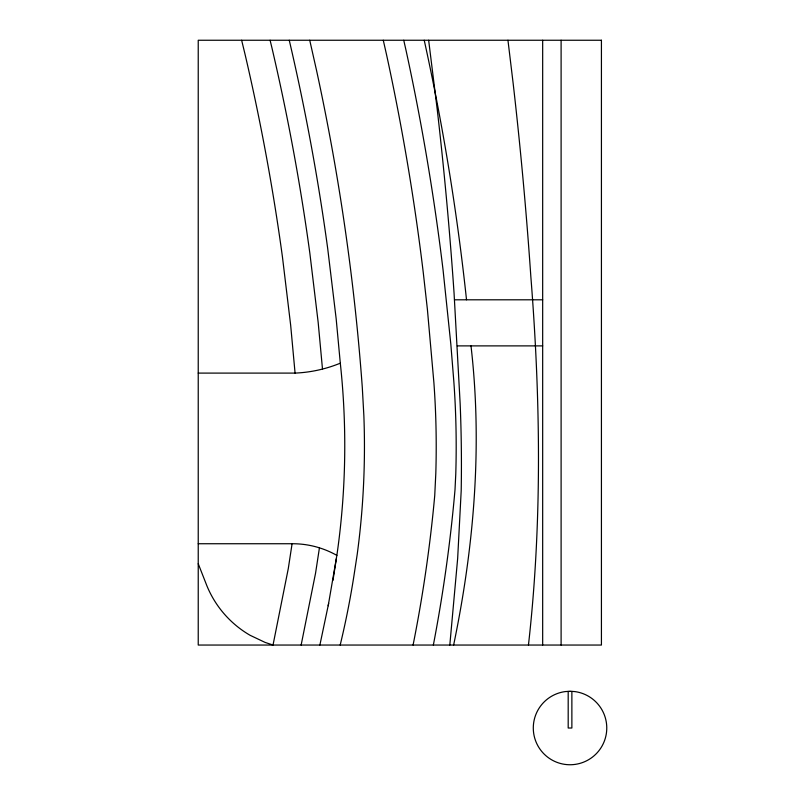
<?xml version="1.0" encoding="UTF-8"?>
<svg xmlns="http://www.w3.org/2000/svg" width="805" height="805" viewBox="0 0 805 805"><rect width="100%" height="100%" fill="white"/><g stroke="black" fill="none" stroke-linecap="round" stroke-linejoin="round"><path stroke-width="1.21" d="M528.452 645.047C542.258 522.797 540.547 399.471 530.867 276.95A4266.48 4266.48 0 0 0 513.147 83.348L507.955 40.25M449.814 645.047L457.663 558.439L461.195 490.758A1472.778 1472.778 0 0 0 460.148 403.567L454.06 293.151A4035.113 4035.113 0 0 0 437.296 110.044L428.652 40.25M336.349 558.71L332.988 580.365M328.199 605.773L336.862 555.38A89.969 89.969 0 0 0 322.684 548.919L318.991 547.692A89.969 89.969 0 0 0 292.084 543.737L288.301 568.511L273.026 645.047L265.127 642.42L250.103 635.296A101.893 101.893 0 0 1 207.016 586.11L198.231 563.721M319.434 547.843L315.56 573.16L301.14 645.047M328.651 603.408L319.887 645.047M453.628 645.047C474.044 546.847 482.577 445.849 470.995 345.888M340.193 645.047L341.602 639.1A863 863 0 0 0 354.371 572.959L357.158 554.726A807.657 807.657 0 0 0 363.86 415.622L362.3 387.447A2265.22 2265.22 0 0 0 352.057 281.418L352.037 281.247A2273.32 2273.32 0 0 0 316.496 70.226L309.734 40.25M454.483 299.802L542.671 299.802M457.3 345.888L542.671 345.888M198.231 373.097L295.073 373.097A133.962 133.962 0 0 0 321.899 369.223L325.643 368.227A133.962 133.962 0 0 0 340.304 363.186L336.168 318.78L327.705 248.564A2251.525 2251.525 0 0 0 289.257 40.25M198.231 543.737L292.084 543.737M270.098 40.25L271.919 47.777A2219.043 2219.043 0 0 1 309.845 253.193L318.166 322.352L322.493 369.072M241.641 40.25L244.992 54.076A2191.391 2191.391 0 0 1 282.444 256.926L290.665 325.22L295.073 373.097M424.225 40.25C443.092 125.902 457.2 212.59 466.518 299.802M403.758 40.25L406.123 50.755A2365.05 2365.05 0 0 1 443.102 270.289L450.82 344.117L453.809 381.218A898.702 898.702 0 0 1 455.761 474.215L455.006 489.732A1525.867 1525.867 0 0 1 433.352 645.047M383.281 40.25L386.611 54.992A2345.076 2345.076 0 0 1 423.279 272.674L427.385 309.251L433.885 382.566A879.412 879.412 0 0 1 435.797 473.602L434.74 495.478A1417.092 1417.092 0 0 1 413.076 645.047M571.872 691.394L571.872 728.012L568.189 728.012L568.189 691.394M561.105 40.25L561.105 645.047M542.671 40.25L542.671 645.047M340.304 363.186A766.692 766.692 0 0 1 336.862 555.38M570.031 691.274L565.231 691.586A36.738 36.738 0 0 0 539.048 747.754A36.738 36.738 0 0 0 601.013 747.754A36.738 36.738 0 0 0 574.83 691.586L570.031 691.274M601.426 40.25L198.231 40.25L198.231 645.047L601.426 645.047L601.426 40.25"/></g></svg>
